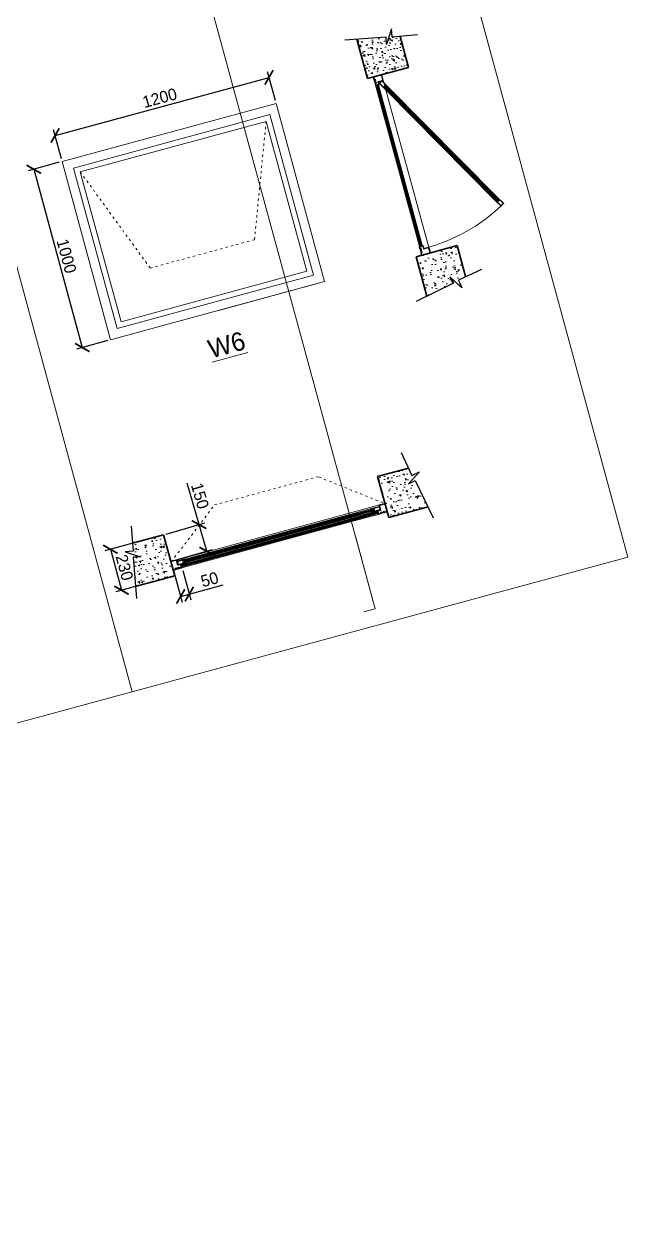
# Model space of a CAD drawing. Header units: millimetres. Extents: x -31731215 to 29997125, y -14487545 to 25622576.
# Drawn here: x 2273768 to 2277036, y -888061 to -881538 of the extents above; entities that cross this region are included whole.
import ezdxf

# ---------------------------------------------------------------- set-up
doc = ezdxf.new("R2010")
doc.units = ezdxf.units.MM
doc.header["$MEASUREMENT"] = 0
doc.linetypes.add('1', pattern=[0])
doc.linetypes.add('ACAD_ISO03W100', pattern=[30, 12, -18])
for name, color, linetype, lineweight in [('ELE', 245, 'Continuous', 13), ('ele. line', 8, 'Continuous', 5), ('glass', 160, 'Continuous', 13), ('HATCH', 8, '1', 18), ('rod', 6, 'Continuous', 35), ('SECTION', 7, 'Continuous', 35), ('THIN LINES', 54, 'Continuous', 0), ('toilet', 161, 'Continuous', 18), ('WALL', 10, '1', 20)]:
    doc.layers.add(name, color=color, linetype=linetype, lineweight=lineweight)
doc.layers.add('hard wear', color=54, linetype='Continuous')
doc.layers.add('hidden', color=7, linetype='ACAD_ISO03W100', lineweight=9, true_color=0x873171)
doc.dimstyles.new('ISO-25', dxfattribs={"dimtxt": 63.5, "dimasz": 63.5, "dimexe": 31.75, "dimexo": 15.875, "dimgap": 15.875, "dimtad": 1, "dimtxsty": 'Standard', "dimblk1": 'ARCHTICK', "dimblk2": 'ARCHTICK', "dimsah": 1, "dimcen": 63.5, "dimadec": 0, "dimazin": 0, "dimtfac": 1, "dimtmove": 0, "dimatfit": 3, "dimfxl": 25.4, "dimarcsym": 0})
pattern_1 = [(155.20869, (2275442.31, -937844.47), (-16.20633, 89.99268), [9.525, -104.775]), (100.20869, (2275442.31, -937844.47), (-87.5599, -42.06504), [7.62, -83.82029]), (205.66013, (2275440.96, -937836.97), (-103.76623, 47.92764), [8.095, -89.04512]), (151.39289, (2275417.8, -937851.14), (-15.2719, 136.30708), [14.2875, -157.1625]), (201.84425, (2275416.53, -937839.78), (-150.52, 82.0904), [12.1425, -133.5678]), (96.39284, (2275417.8, -937851.14), (-150.52, 82.0904), [11.43, -125.72987]), (126.20869, (2275420.6, -937837.215), (29.45485, 86.56608), [9.525, -104.775]), (71.20869, (2275420.6, -937837.215), (-96.97498, 5.65924), [7.62, -83.82]), (176.66013, (2275423.05, -937830), (-67.52013, 92.22531), [8.095, -89.04497]), (142.70869, (2275442.313, -937844.473), (-41.201948, -9.600679), [0, -82.804, 0, -85.09, 0, -84.1375]), (112.70869, (2275442.313, -937844.473), (-57.100546, 19.09925), [0, -48.514, 0, -80.899, 0, -32.0675]), (72.70869, (2275449.742, -937871.802), (-15.02106, 66.17231), [0, -31.75, 0, -99.06, 0, -131.445]), (62.70869, (2275453.074, -937884.06), (-31.69776, 68.13547), [0, -41.275, 0, -65.786, 0, -93.345])]

# ---------------------------------------------------------------- blocks, each defined once
blk = doc.blocks.new('R')
at = {"layer": 'hard wear', "lineweight": 25}
for p, q in [((-1.5, 0), (-1.5, 8.5)), ((0, 0), (-1.5, 0)), ((29.5, 10), (0, 10)), ((0, 0), (0, 7)), ((28, 8.5), (1.5, 8.5)), ((29.5, -18), (29.5, 7)), ((31, -16.5), (31, 8.5)), ((-1.5, -36.5), (-1.5, -28)), ((-1.5, -28), (0, -28)), ((0, -35), (0, -28)), ((0, -38), (12, -38)), ((1.5, -36.5), (10.5, -36.5)), ((12, -35), (12, -31.5)), ((12, -31.5), (20, -31.5)), ((13.5, -36.5), (13.5, -33)), ((13.5, -33), (18.5, -33)), ((18.5, -33), (18.5, -36.5)), ((20, -31.5), (20, -35)), ((20, -38), (27, -38)), ((21.5, -36.5), (25.5, -36.5)), ((27, -35), (27, -31.5)), ((27, -31.5), (35, -31.5)), ((28.5, -36.5), (28.5, -33)), ((28.5, -33), (33.5, -33)), ((45.5, -19.5), (31, -19.5)), ((47, -18), (32.5, -18)), ((33.5, -33), (33.5, -36.5)), ((35, -31.5), (35, -35)), ((35, -38), (47, -38)), ((36.5, -36.5), (45.5, -36.5)), ((44.5, -29), (44.5, -27)), ((45.5, -26), (45.5, -26)), ((45.5, -29.1), (45.5, -27.6)), ((45.5, -30), (46.8, -30)), ((46.3, -29.1), (46.3, -27.6)), ((47, -24.5), (47, -21)), ((47, -27.6), (47, -35)), ((48.5, -19.5), (48.5, -24.5)), ((48.5, -36.5), (48.5, -27.6))]:
    blk.add_line(p, q, dxfattribs=at)
for centre, radius, start, end in [((0, 8.5), 1.5, 90, 180), ((1.5, 7), 1.5, 90, 180), ((28, 7), 1.5, 0, 90), ((29.5, 8.5), 1.5, 0, 90), ((0, -36.5), 1.5, 180, 270), ((1.5, -35), 1.5, 180, 270), ((10.5, -35), 1.5, 270, 0), ((12, -36.5), 1.5, 270, 0), ((20, -36.5), 1.5, 180, 270), ((21.5, -35), 1.5, 180, 270), ((25.5, -35), 1.5, 270, 0), ((27, -36.5), 1.5, 270, 0), ((31, -18), 1.5, 180, 270), ((32.5, -16.5), 1.5, 180, 270), ((35, -36.5), 1.5, 180, 270), ((36.5, -35), 1.5, 180, 270), ((45.5, -27), 1, 90, 180), ((45.5, -29), 1, 180, 270), ((45.5, -21), 1.5, 0, 90), ((45.5, -24.5), 1.5, 270, 0), ((47, -27.6), 1.48, 0, 180), ((45.9, -29.1), 0.379, 180, 0), ((45.5, -35), 1.5, 270, 0), ((46.6, -27.8), 0.383, 23.55173, 156.44827), ((46.7, -29.7), 0.266, 264.49755, 345.53682), ((47, -19.5), 1.5, 0, 90), ((47, -36.5), 1.5, 270, 0), ((45.5, -24.5), 3, 320.82973, 0)]:
    blk.add_arc(centre, radius, start, end, dxfattribs=at)
blk = doc.blocks.new('D')
at = {"layer": 'hard wear'}
for p, q in [((-1.5, 9), (-1.5, -9)), ((44.5, 10), (-0.5, 10)), ((0, 7.5), (0, -7.5)), ((43, 8.5), (1, 8.5)), ((29, -5.5), (29, 5.5)), ((30, 6.5), (43, 6.5)), ((30.5, -4), (30.5, 4)), ((31.5, 5), (44.5, 5)), ((44, 7.5), (44, 7.5)), ((45.5, 6), (45.5, 9)), ((-0.5, -10), (44.5, -10)), ((1, -8.5), (43, -8.5)), ((43, -6.5), (30, -6.5)), ((44.5, -5), (31.5, -5)), ((44, -7.5), (44, -7.5)), ((45.5, -9), (45.5, -6))]:
    blk.add_line(p, q, dxfattribs=at)
for centre, start, end in [((-0.5, 9), 90, 180), ((1, 7.5), 90, 180), ((30, 5.5), 90, 180), ((31.5, 4), 90, 180), ((43, 7.5), 0, 90), ((43, 7.5), 270, 0), ((44.5, 9), 0, 90), ((44.5, 6), 270, 0), ((-0.5, -9), 180, 270), ((1, -7.5), 180, 270), ((30, -5.5), 180, 270), ((31.5, -4), 180, 270), ((43, -7.5), 0, 90), ((43, -7.5), 270, 0), ((44.5, -6), 0, 90), ((44.5, -9), 270, 0)]:
    blk.add_arc(centre, 1, start, end, dxfattribs=at)
blk = doc.blocks.new('_ArchTick')
at = {"color": 0, "linetype": 'ByBlock', "const_width": 0.15}
blk.add_lwpolyline([(-0.5, -0.5), (0.5, 0.5)], dxfattribs=at)
blk = doc.blocks.new('*D613')
at = {"layer": 'Defpoints', "color": 0, "transparency": 16777216}
for p in [(2275093.4, -881826.4), (2275131.7, -881967.5), (2273973.7, -882282.3)]:
    blk.add_point(p, dxfattribs=at)
at = {"layer": 'THIN LINES', "color": 0, "lineweight": -2, "transparency": 16777216}
for p, q in [((2275127.6, -881952.2), (2275085, -881795.8)), ((2273935.4, -882141.2), (2275093.4, -881826.4)), ((2273969.6, -882267), (2273927.1, -882110.6))]:
    blk.add_line(p, q, dxfattribs=at)
at = {"layer": 'THIN LINES', "color": 0, "lineweight": -2, "transparency": 16777216, "xscale": 63.50000000000001, "yscale": 63.50000000000001, "zscale": 63.50000000000001}
for p, rotation in [((2275093.4, -881826.4), 15.20868761616842), ((2273935.4, -882141.2), 195.2086876161684)]:
    blk.add_blockref('_ArchTick', p, dxfattribs=dict(at, rotation=rotation))
at = {"layer": 'THIN LINES', "color": 0, "transparency": 16777216, "insert": (2274501.9, -881937.9), "char_height": 63.5, "attachment_point": 5, "rotation": 15.20869}
blk.add_mtext('1200', dxfattribs=at)
blk = doc.blocks.new('*D614')
at = {"layer": 'Defpoints', "color": 0, "transparency": 16777216}
for p in [(2273973.7, -882282.3), (2274236.1, -883247.3), (2274082.6, -883289)]:
    blk.add_point(p, dxfattribs=at)
at = {"layer": 'THIN LINES', "color": 0, "lineweight": -2, "transparency": 16777216}
for p, q in [((2273958.4, -882286.4), (2273789.6, -882332.3)), ((2273820.3, -882324), (2274082.6, -883289)), ((2274220.8, -883251.4), (2274052, -883297.3))]:
    blk.add_line(p, q, dxfattribs=at)
at = {"layer": 'THIN LINES', "color": 0, "lineweight": -2, "transparency": 16777216, "xscale": 63.50000000000001, "yscale": 63.50000000000001, "zscale": 63.50000000000001}
for p, rotation in [((2273820.3, -882324), 105.2086876161774), ((2274082.6, -883289), 285.2086876161774)]:
    blk.add_blockref('_ArchTick', p, dxfattribs=dict(at, rotation=rotation))
at = {"layer": 'THIN LINES', "color": 0, "transparency": 16777216, "insert": (2273997.4, -882794), "char_height": 63.5, "attachment_point": 5, "rotation": 285.20869}
blk.add_mtext('1000', dxfattribs=at)
blk = doc.blocks.new('*D618')
at = {"layer": 'Defpoints', "color": 0, "transparency": 16777216}
for p in [(2274522.6, -884302.9, 0), (2274583, -884524.9, 0), (2274295, -884603.2)]:
    blk.add_point(p, dxfattribs=at)
at = {"layer": 'THIN LINES', "color": 0, "lineweight": -2, "transparency": 16777216}
for p, q in [((2274507.3, -884307.1), (2274204, -884389.6)), ((2274234.6, -884381.2), (2274295, -884603.2)), ((2274567.6, -884529.1), (2274264.3, -884611.5))]:
    blk.add_line(p, q, dxfattribs=at)
at = {"layer": 'THIN LINES', "color": 0, "lineweight": -2, "transparency": 16777216, "xscale": 63.50000000000001, "yscale": 63.50000000000001, "zscale": 63.50000000000001}
for p, rotation in [((2274234.6, -884381.2), 105.2086876161991), ((2274295, -884603.2), 285.2086876161991)]:
    blk.add_blockref('_ArchTick', p, dxfattribs=dict(at, rotation=rotation))
at = {"layer": 'THIN LINES', "color": 0, "transparency": 16777216, "insert": (2274310.8, -884479.7), "char_height": 63.5, "attachment_point": 5, "rotation": 285.20869}
blk.add_mtext('230', dxfattribs=at)
blk = doc.blocks.new('*D619')
at = {"layer": 'Defpoints', "color": 0, "transparency": 16777216}
for p in [(2274622.8, -884480.9, 0), (2274576, -884493.6, 0), (2274661.8, -884624.1)]:
    blk.add_point(p, dxfattribs=at)
at = {"layer": 'THIN LINES', "color": 0, "lineweight": -2, "transparency": 16777216}
for p, q in [((2274580.2, -884508.9), (2274623.3, -884667.5)), ((2274627, -884496.2), (2274670.1, -884654.8)), ((2274661.8, -884624.1), (2274845.6, -884574.2)), ((2274615, -884636.9), (2274661.8, -884624.1))]:
    blk.add_line(p, q, dxfattribs=at)
at = {"layer": 'THIN LINES', "color": 0, "lineweight": -2, "transparency": 16777216, "xscale": 63.50000000000001, "yscale": 63.50000000000001, "zscale": 63.50000000000001}
for p, rotation in [((2274615, -884636.9), 195.2086876161485), ((2274661.8, -884624.1), 15.20868761614851)]:
    blk.add_blockref('_ArchTick', p, dxfattribs=dict(at, rotation=rotation))
at = {"layer": 'THIN LINES', "color": 0, "transparency": 16777216, "insert": (2274771.8, -884544.9), "char_height": 63.5, "attachment_point": 5, "rotation": 15.20869}
blk.add_mtext('50', dxfattribs=at)
blk = doc.blocks.new('*D627')
at = {"layer": 'Defpoints', "color": 0, "transparency": 16777216}
for p in [(2274714.8, -884247.7), (2274522, -884303.1), (2274563.4, -884447.3, 0)]:
    blk.add_point(p, dxfattribs=at)
at = {"layer": 'THIN LINES', "color": 0, "lineweight": -2, "transparency": 16777216}
for p, q in [((2274714.8, -884247.7), (2274650.6, -884024)), ((2274537.3, -884298.7), (2274745.4, -884239)), ((2274756.2, -884391.9), (2274714.8, -884247.7)), ((2274578.7, -884442.9), (2274786.8, -884383.2))]:
    blk.add_line(p, q, dxfattribs=at)
at = {"layer": 'THIN LINES', "color": 0, "lineweight": -2, "transparency": 16777216, "xscale": 63.50000000000001, "yscale": 63.50000000000001, "zscale": 63.50000000000001}
for p, rotation in [((2274714.8, -884247.7), 106.0203235318556), ((2274756.2, -884391.9), 286.0203235318556)]:
    blk.add_blockref('_ArchTick', p, dxfattribs=dict(at, rotation=rotation))
at = {"layer": 'THIN LINES', "color": 0, "transparency": 16777216, "insert": (2274719.7, -884092.2), "char_height": 63.5, "attachment_point": 5, "rotation": 286.02032}
blk.add_mtext('150', dxfattribs=at)

msp = doc.modelspace()

# ---------------------------------------------------------------- hatches: boundary and pattern name
at = {"layer": 'HATCH'}
h = msp.add_hatch(dxfattribs=at)
h.set_pattern_fill('AR-CONC,_I', color=256, scale=10, angle=105.2086876, style=2)
h.set_pattern_definition([(155.208688, (2095124.087, -599093.8), (-12.760846, 70.86015), [7.5, -82.5]), (100.208688, (2095124.09, -599093.8), (-68.94485, -33.12185), [6, -66]), (205.660088, (2095123.02, -599087.894), (-81.705666, 37.738362), [6.374019, -70.114211]), (151.392888, (2095104.79, -599099.05), (-12.025322, 107.32843), [11.25, -123.75]), (201.844288, (2095103.79, -599090.1), (-118.519628, 64.638206), [9.56103, -105.1713]), (96.392888, (2095104.79, -599099.05), (-118.51968, 64.638114), [9, -99]), (126.208688, (2095106.99, -599088.084), (23.192795, 68.162264), [7.5, -82.5]), (71.208688, (2095106.99, -599088.084), (-76.358317, 4.456103), [6, -66]), (176.660088, (2095108.92, -599082.404), (-53.165465, 72.618408), [6.374019, -70.114211]), (142.708688, (2095124.087, -599093.8), (-32.4424784, -7.5595898), [0, -65.2, 0, -67, 0, -66.25]), (112.708688, (2095124.087, -599093.8), (-44.96106, 15.038779), [0, -38.2, 0, -63.7, 0, -25.25]), (72.708688, (2095129.937, -599115.318), (-11.8275649, 52.1043171), [0, -25, 0, -78, 0, -103.5]), (62.708688, (2095132.56, -599124.97), (-24.958941, 53.649999), [0, -32.5, 0, -51.8, 0, -73.5])])
h.paths.add_polyline_path([(2275729.491, -881647.909), (2275727.656, -881608.474), (2275569.026, -881620.808), (2275617.639, -881799.625, -0.52039313), (2275767.595, -881794.609), (2275848.633, -881772.579), (2275803.014, -881604.77), (2275760.242, -881608.49), (2275755.531, -881563.92)])
h = msp.add_hatch(dxfattribs=at)
h.set_pattern_fill('AR-CONC,_I', color=256, scale=10, angle=105.2086876, style=2)
h.set_pattern_definition([(155.208688, (2095124.087, -599093.8), (-12.760846, 70.86015), [7.5, -82.5]), (100.208688, (2095124.09, -599093.8), (-68.94485, -33.12185), [6, -66]), (205.660088, (2095123.02, -599087.894), (-81.705666, 37.738362), [6.374019, -70.114211]), (151.392888, (2095104.79, -599099.05), (-12.025322, 107.32843), [11.25, -123.75]), (201.844288, (2095103.79, -599090.1), (-118.519628, 64.638206), [9.56103, -105.1713]), (96.392888, (2095104.79, -599099.05), (-118.51968, 64.638114), [9, -99]), (126.208688, (2095106.99, -599088.084), (23.192795, 68.162264), [7.5, -82.5]), (71.208688, (2095106.99, -599088.084), (-76.358317, 4.456103), [6, -66]), (176.660088, (2095108.92, -599082.404), (-53.165465, 72.618408), [6.374019, -70.114211]), (142.708688, (2095124.087, -599093.8), (-32.4424784, -7.5595898), [0, -65.2, 0, -67, 0, -66.25]), (112.708688, (2095124.087, -599093.8), (-44.96106, 15.038779), [0, -38.2, 0, -63.7, 0, -25.25]), (72.708688, (2095129.937, -599115.318), (-11.8275649, 52.1043171), [0, -25, 0, -78, 0, -103.5]), (62.708688, (2095132.56, -599124.97), (-24.958941, 53.649999), [0, -32.5, 0, -51.8, 0, -73.5])])
h.paths.add_polyline_path([(2275767.595, -881794.609, 0.52039313), (2275617.639, -881799.625), (2275626.689, -881832.916)])
h = msp.add_hatch(dxfattribs=at)
h.set_pattern_fill('AR-CONC', color=256, scale=0.5, angle=105.2086876, style=2)
h.set_pattern_definition(pattern_1)
h.paths.add_polyline_path([(2275946.687, -883010), (2276089.729, -882940.323), (2276071.345, -882905.386), (2276136.324, -882964.631), (2276117.821, -882923.811), (2276156.589, -882905.364), (2276110.969, -882737.555), (2275889.024, -882797.892)])
h = msp.add_hatch(dxfattribs=at)
h.set_pattern_fill('AR-CONC', color=256, scale=0.5, angle=105.2086876, style=2)
h.set_pattern_definition(pattern_1)
h.paths.add_polyline_path([(2275953.466, -884152.309), (2275883.789, -884009.268), (2275848.853, -884027.651), (2275908.097, -883962.673), (2275867.277, -883981.175), (2275848.83, -883942.407), (2275681.021, -883988.027), (2275741.359, -884209.972)])
h = msp.add_hatch(dxfattribs=at)
h.set_pattern_fill('AR-CONC', color=256, scale=0.5, angle=105.2086876, style=2)
h.set_pattern_definition(pattern_1)
h.paths.add_polyline_path([(2274522.625, -884302.945), (2274354.817, -884348.565), (2274360.193, -884410.379), (2274397.956, -884422.088), (2274358.521, -884423.922), (2274370.855, -884582.553), (2274582.963, -884524.89)])

# ---------------------------------------------------------------- linework, layer by layer
at = {"layer": 'ELE'}
for p, q in [((2273973.749, -882282.279), (2275131.721, -881967.476)), ((2275131.721, -881967.476), (2274552.735, -882124.877)), ((2275131.721, -881967.476), (2275394.056, -882932.453)), ((2274035.114, -882317.411), (2275098.701, -882028.268)), ((2274071.934, -882338.49), (2275077.622, -882065.087)), ((2275077.622, -882065.087), (2275297.984, -882875.667)), ((2275098.701, -882028.268), (2275334.803, -882896.747)), ((2274236.084, -883247.255), (2273973.749, -882282.279)), ((2274271.216, -883185.89), (2274035.114, -882317.411)), ((2274292.296, -883149.07), (2274071.934, -882338.49)), ((2275334.803, -882896.747), (2274271.216, -883185.89)), ((2275297.984, -882875.667), (2274292.296, -883149.07)), ((2275394.056, -882932.453), (2274236.084, -883247.255)), ((2275394.056, -882932.453), (2274815.07, -883089.854))]:
    msp.add_line(p, q, dxfattribs=at)
at = {"layer": 'ele. line'}
for p, q in [((2275907.18, -882742.696), (2275669.636, -881868.91)), ((2275712.019, -881841.843), (2275958.09, -882746.991)), ((2276327.023, -882479.952), (2275733.713, -881880.883)), ((2276330.545, -882476.404), (2275737.236, -881877.335)), ((2276316.455, -882490.597), (2275723.145, -881891.528)), ((2276319.977, -882487.049), (2275726.668, -881887.98)), ((2275534.464, -884183.314, 0), (2275704.632, -884137.053, 0)), ((2275659.901, -884157.238, 0), (2275536.495, -884190.787, 0)), ((2275647.921, -884165.676, 0), (2275537.807, -884195.612, 0)), ((2274591.89, -884439.559, 0), (2275534.464, -884183.314, 0)), ((2275547.056, -884229.633, 0), (2274621.369, -884481.287, 0)), ((2275536.495, -884190.787, 0), (2274639.978, -884434.511, 0)), ((2275537.807, -884195.612, 0), (2274641.29, -884439.336, 0)), ((2275540.43, -884205.261, 0), (2274643.913, -884448.986, 0)), ((2275541.742, -884210.086, 0), (2274645.225, -884453.81, 0)), ((2275650.545, -884175.326, 0), (2275540.43, -884205.261, 0)), ((2275665.148, -884176.537, 0), (2275541.742, -884210.086, 0)), ((2275697.742, -884188.668, 0), (2275547.056, -884229.633, 0))]:
    msp.add_line(p, q, dxfattribs=at)
at = {"layer": 'glass'}
for p, q in [((2275724.942, -881879.926), (2275725.647, -881879.216)), ((2275724.948, -881881.34), (2276327.158, -882489.245)), ((2275727.061, -881879.211), (2276329.271, -882487.116)), ((2276328.572, -882489.24), (2276329.277, -882488.531)), ((2274636.516, -884444.261, 0), (2275538.725, -884198.989, 0)), ((2274637.303, -884447.156, 0), (2275539.512, -884201.884, 0)), ((2275538.725, -884198.989, 0), (2275654.532, -884167.506, 0)), ((2275539.512, -884201.884, 0), (2275655.319, -884170.401, 0)), ((2275656.021, -884169.174, 0), (2275655.759, -884168.209, 0)), ((2274636.076, -884446.453, 0), (2274635.814, -884445.488, 0))]:
    msp.add_line(p, q, dxfattribs=at)
for centre, start, end in [((2275725.652, -881880.63), 135.2086876, 225.2086876), ((2275726.357, -881879.921), 45.2086876, 135.2086876), ((2276327.862, -882488.536), 225.2086876, 315.2086876), ((2276328.567, -882487.826), 315.2086876, 45.2086876), ((2275654.794, -884168.471, 0), 15.2086876, 105.2086876), ((2275655.056, -884169.436, 0), 285.2086876, 15.2086876), ((2274636.779, -884445.226, 0), 105.2086876, 195.2086876), ((2274637.041, -884446.191, 0), 195.2086876, 285.2086876)]:
    msp.add_arc(centre, 1, start, end, dxfattribs=at)
at = {"layer": 'hard wear', "lineweight": 25}
for p, q in [((2275694.237, -881814.552), (2275702.44, -881812.322)), ((2275694.631, -881816), (2275694.237, -881814.552)), ((2275694.631, -881816), (2275701.386, -881814.163)), ((2275710.178, -881840.789), (2275703.227, -881815.217)), ((2275712.019, -881841.843), (2275704.28, -881813.376)), ((2275657.962, -881825.968), (2275661.11, -881837.548)), ((2275659.016, -881824.127), (2275667.218, -881821.898)), ((2275659.803, -881827.022), (2275662.164, -881835.707)), ((2275660.857, -881825.181), (2275667.611, -881823.345)), ((2275662.951, -881838.602), (2275666.328, -881837.684)), ((2275663.208, -881845.268), (2275665.045, -881852.023)), ((2275664.005, -881836.761), (2275667.382, -881835.843)), ((2275667.64, -881842.509), (2275664.262, -881843.427)), ((2275665.049, -881846.322), (2275666.099, -881850.182)), ((2275669.481, -881843.563), (2275666.103, -881844.481)), ((2275666.328, -881837.684), (2275667.64, -881842.509)), ((2275666.886, -881853.077), (2275670.263, -881852.159)), ((2275667.143, -881859.743), (2275670.291, -881871.322)), ((2275667.218, -881821.898), (2275667.611, -881823.345)), ((2275667.382, -881835.843), (2275669.481, -881843.563)), ((2275667.94, -881851.236), (2275671.317, -881850.318)), ((2275671.575, -881856.983), (2275668.197, -881857.902)), ((2275668.984, -881860.797), (2275671.345, -881869.481)), ((2275673.416, -881858.037), (2275670.038, -881858.956)), ((2275670.263, -881852.159), (2275671.575, -881856.983)), ((2275671.317, -881850.318), (2275673.416, -881858.037)), ((2275672.132, -881872.376), (2275680.686, -881870.051)), ((2275680.292, -881868.604), (2275673.186, -881870.535)), ((2275677.618, -881867.776), (2275677.95, -881869)), ((2275678.32, -881866.549), (2275680.25, -881866.024)), ((2275678.489, -881867.58), (2275679.909, -881867.194)), ((2275678.688, -881868.311), (2275680.108, -881867.925)), ((2275681.478, -881866.727), (2275681.478, -881866.727)), ((2275683.319, -881867.781), (2275686.696, -881866.863)), ((2275688.537, -881867.917), (2275683.712, -881869.228)), ((2275687.75, -881865.022), (2275683.946, -881851.03)), ((2275685, -881849.189), (2275709.124, -881842.63)), ((2275689.591, -881866.076), (2275685.787, -881852.083)), ((2275686.841, -881850.243), (2275710.965, -881843.684)), ((2275910.328, -882754.276), (2275907.18, -882742.696)), ((2275908.234, -882740.855), (2275916.787, -882738.53)), ((2275911.382, -882752.435), (2275909.021, -882743.75)), ((2275917.181, -882739.978), (2275910.075, -882741.909)), ((2275915.547, -882754.412), (2275912.169, -882755.33)), ((2275914.263, -882768.751), (2275912.427, -882761.996)), ((2275916.601, -882752.571), (2275913.223, -882753.489)), ((2275913.481, -882760.155), (2275916.858, -882759.237)), ((2275915.317, -882766.91), (2275914.268, -882763.05)), ((2275915.294, -882742.045), (2275914.961, -882740.821)), ((2275915.322, -882761.209), (2275918.699, -882760.291)), ((2275916.858, -882759.237), (2275915.547, -882754.412)), ((2275915.946, -882741.042), (2275917.365, -882740.656)), ((2275919.482, -882768.886), (2275916.104, -882769.805)), ((2275916.145, -882741.773), (2275917.564, -882741.387)), ((2275919.51, -882788.05), (2275916.362, -882776.471)), ((2275916.521, -882742.748), (2275918.451, -882742.223)), ((2275918.699, -882760.291), (2275916.601, -882752.571)), ((2275920.536, -882767.046), (2275917.158, -882767.964)), ((2275917.416, -882774.63), (2275920.793, -882773.711)), ((2275920.564, -882786.209), (2275918.203, -882777.524)), ((2275919.154, -882740.996), (2275919.154, -882740.996)), ((2275919.257, -882775.684), (2275922.634, -882774.765)), ((2275920.793, -882773.711), (2275919.482, -882768.886)), ((2275924.639, -882736.396), (2275919.814, -882737.707)), ((2275920.208, -882739.155), (2275923.585, -882738.237)), ((2275922.634, -882774.765), (2275920.536, -882767.046)), ((2275921.351, -882789.104), (2275929.553, -882786.874)), ((2275922.405, -882787.263), (2275929.16, -882785.427)), ((2275925.426, -882739.291), (2275929.23, -882753.283)), ((2275926.48, -882737.45), (2275930.284, -882751.442)), ((2275929.553, -882786.874), (2275929.16, -882785.427)), ((2275931.071, -882754.337), (2275955.195, -882747.778)), ((2275932.125, -882752.496), (2275956.249, -882745.937)), ((2275956.179, -882778.081), (2275962.934, -882776.245)), ((2275956.179, -882778.081), (2275956.573, -882779.529)), ((2275956.573, -882779.529), (2275964.775, -882777.299)), ((2275957.036, -882748.832), (2275963.988, -882774.404)), ((2275958.09, -882746.991), (2275965.829, -882775.458)), ((2275695.962, -884166.872, 0), (2275689.404, -884142.747, 0)), ((2275690.458, -884140.906, 0), (2275718.924, -884133.167, 0)), ((2275697.803, -884167.926, 0), (2275691.245, -884143.801, 0)), ((2275692.298, -884141.96, 0), (2275717.87, -884135.008, 0)), ((2275721.548, -884142.817, 0), (2275719.711, -884136.062, 0)), ((2275722.995, -884142.424, 0), (2275720.765, -884134.221, 0)), ((2275721.548, -884142.817, 0), (2275722.995, -884142.424, 0)), ((2275679.862, -884174.357, 0), (2275681.174, -884179.182, 0)), ((2275680.916, -884172.517, 0), (2275694.908, -884168.713, 0)), ((2275682.621, -884178.789, 0), (2275681.703, -884175.411, 0)), ((2275684.322, -884190.762, 0), (2275681.996, -884182.209, 0)), ((2275682.757, -884173.57, 0), (2275696.749, -884169.767, 0)), ((2275683.444, -884181.815, 0), (2275685.376, -884188.921, 0)), ((2275684.508, -884183.05, 0), (2275684.122, -884181.631, 0)), ((2275685.511, -884183.703, 0), (2275684.287, -884184.035, 0)), ((2275684.462, -884179.843, 0), (2275684.462, -884179.843, 0)), ((2275685.239, -884182.852, 0), (2275684.853, -884181.432, 0)), ((2275686.214, -884182.475, 0), (2275685.689, -884180.545, 0)), ((2275697.742, -884188.668, 0), (2275686.163, -884191.816, 0)), ((2275695.901, -884187.614, 0), (2275687.216, -884189.975, 0)), ((2275703.757, -884180.297, 0), (2275696.037, -884182.396, 0)), ((2275696.037, -884182.396, 0), (2275696.955, -884185.773, 0)), ((2275702.703, -884182.138, 0), (2275697.878, -884183.45, 0)), ((2275697.878, -884183.45, 0), (2275698.796, -884186.827, 0)), ((2275703.621, -884185.515, 0), (2275702.703, -884182.138, 0)), ((2275704.675, -884183.674, 0), (2275703.757, -884180.297, 0)), ((2275712.217, -884184.733, 0), (2275705.462, -884186.569, 0)), ((2275710.376, -884183.679, 0), (2275706.516, -884184.728, 0)), ((2275718.232, -884176.362, 0), (2275710.512, -884178.461, 0)), ((2275710.512, -884178.461, 0), (2275711.43, -884181.838, 0)), ((2275717.178, -884178.203, 0), (2275712.353, -884179.515, 0)), ((2275712.353, -884179.515, 0), (2275713.271, -884182.892, 0)), ((2275718.096, -884181.58, 0), (2275717.178, -884178.203, 0)), ((2275719.15, -884179.739, 0), (2275718.232, -884176.362, 0)), ((2275731.516, -884179.486, 0), (2275719.937, -884182.634, 0)), ((2275729.675, -884178.432, 0), (2275720.991, -884180.793, 0)), ((2275730.341, -884169.443, 0), (2275728.893, -884169.837, 0)), ((2275730.729, -884176.591, 0), (2275728.893, -884169.837, 0)), ((2275732.57, -884177.645, 0), (2275730.341, -884169.443, 0))]:
    msp.add_line(p, q, dxfattribs=at)
at = {"layer": 'hard wear'}
for p, q in [((2275733.713, -881880.883), (2275731.247, -881883.367)), ((2275726.668, -881887.98), (2275729.134, -881885.496)), ((2276320.506, -882487.574), (2276322.972, -882485.09)), ((2276327.551, -882480.477), (2276325.085, -882482.961)), ((2275647.921, -884165.676, 0), (2275648.84, -884169.054, 0)), ((2275650.545, -884175.326, 0), (2275649.627, -884171.948, 0)), ((2274641.29, -884439.336, 0), (2274642.208, -884442.713, 0)), ((2274643.913, -884448.986, 0), (2274642.995, -884445.608, 0))]:
    msp.add_line(p, q, dxfattribs=at)
at = {"layer": 'hard wear', "lineweight": 25}
for centre, radius, start, end in [((2275701.779, -881815.611), 1.5, 15.2086876, 105.2086876), ((2275702.833, -881813.77), 1.5, 15.2086876, 105.2086876), ((2275659.409, -881825.575), 1.5, 105.2086876, 195.2086876), ((2275661.25, -881826.629), 1.5, 105.2086876, 195.2086876), ((2275662.557, -881837.155), 1.5, 195.2086876, 285.2086876), ((2275663.611, -881835.314), 1.5, 195.2086876, 285.2086876), ((2275664.656, -881844.874), 1.5, 105.2086876, 195.2086876), ((2275666.497, -881845.928), 1.5, 105.2086876, 195.2086876), ((2275666.492, -881851.629), 1.5, 195.2086876, 285.2086876), ((2275667.546, -881849.788), 1.5, 195.2086876, 285.2086876), ((2275668.591, -881859.349), 1.5, 105.2086876, 195.2086876), ((2275670.432, -881860.403), 1.5, 105.2086876, 195.2086876), ((2275671.739, -881870.929), 1.5, 195.2086876, 285.2086876), ((2275672.793, -881869.088), 1.5, 195.2086876, 285.2086876), ((2275678.583, -881867.514), 1, 105.2086876, 195.2086876), ((2275678.199, -881868.906), 0.266, 189.7062327, 270.7455027), ((2275678.589, -881867.946), 0.379, 105.2086876, 285.2086876), ((2275680.297, -881868.623), 1.48, 285.2086876, 105.2086876), ((2275680.052, -881868.305), 0.383, 308.7604201, 81.6569551), ((2275680.513, -881866.989), 1, 15.2086876, 105.2086876), ((2275682.925, -881866.333), 1.5, 195.2086876, 285.2086876), ((2275682.925, -881866.333), 3, 246.0384164, 285.2086876), ((2275685.394, -881850.636), 1.5, 105.2086876, 195.2086876), ((2275687.235, -881851.69), 1.5, 105.2086876, 195.2086876), ((2275686.302, -881865.415), 1.5, 285.2086876, 15.2086876), ((2275688.143, -881866.469), 1.5, 285.2086876, 15.2086876), ((2275708.731, -881841.183), 1.5, 285.2086876, 15.2086876), ((2275710.572, -881842.237), 1.5, 285.2086876, 15.2086876), ((2275908.628, -882742.303), 1.5, 105.2086876, 195.2086876), ((2275910.469, -882743.357), 1.5, 105.2086876, 195.2086876), ((2275911.776, -882753.883), 1.5, 195.2086876, 285.2086876), ((2275912.83, -882752.042), 1.5, 195.2086876, 285.2086876), ((2275913.875, -882761.602), 1.5, 105.2086876, 195.2086876), ((2275915.715, -882762.656), 1.5, 105.2086876, 195.2086876), ((2275915.711, -882768.357), 1.5, 195.2086876, 285.2086876), ((2275915.223, -882740.777), 0.266, 119.6718725, 200.7111425), ((2275916.259, -882741.783), 1, 195.2086876, 285.2086876), ((2275916.765, -882766.516), 1.5, 195.2086876, 285.2086876), ((2275916.045, -882741.407), 0.379, 105.2086876, 285.2086876), ((2275917.81, -882776.077), 1.5, 105.2086876, 195.2086876), ((2275917.176, -882739.958), 1.48, 285.2086876, 105.2086876), ((2275917.125, -882740.357), 0.383, 308.7604201, 81.6569551), ((2275919.651, -882777.131), 1.5, 105.2086876, 195.2086876), ((2275920.601, -882740.602), 3, 105.2086876, 144.3789588), ((2275918.189, -882741.258), 1, 285.2086876, 15.2086876), ((2275920.601, -882740.602), 1.5, 105.2086876, 195.2086876), ((2275920.958, -882787.657), 1.5, 195.2086876, 285.2086876), ((2275922.012, -882785.816), 1.5, 195.2086876, 285.2086876), ((2275923.978, -882739.684), 1.5, 15.2086876, 105.2086876), ((2275925.032, -882737.843), 1.5, 15.2086876, 105.2086876), ((2275930.677, -882752.889), 1.5, 195.2086876, 285.2086876), ((2275931.731, -882751.048), 1.5, 195.2086876, 285.2086876), ((2275955.589, -882749.226), 1.5, 15.2086876, 105.2086876), ((2275956.643, -882747.385), 1.5, 15.2086876, 105.2086876), ((2275962.541, -882774.798), 1.5, 285.2086876, 15.2086876), ((2275964.382, -882775.852), 1.5, 285.2086876, 15.2086876), ((2275690.851, -884142.354, 0), 1.5, 105.2086876, 195.2086876), ((2275692.692, -884143.408, 0), 1.5, 105.2086876, 195.2086876), ((2275718.264, -884136.456, 0), 1.5, 15.2086876, 105.2086876), ((2275719.318, -884134.615, 0), 1.5, 15.2086876, 105.2086876), ((2275681.309, -884173.964, 0), 1.5, 105.2086876, 195.2086876), ((2275684.068, -884178.395, 0), 3, 195.2086876, 234.3789588), ((2275683.15, -884175.018, 0), 1.5, 105.2086876, 195.2086876), ((2275683.425, -884181.821, 0), 1.48, 15.2086876, 195.2086876), ((2275684.068, -884178.395, 0), 1.5, 195.2086876, 285.2086876), ((2275683.823, -884181.871, 0), 0.383, 38.7604201, 171.6569551), ((2275684.243, -884183.774, 0), 0.266, 209.6718725, 290.7111425), ((2275685.769, -884190.369, 0), 1.5, 195.2086876, 285.2086876), ((2275684.724, -884180.808, 0), 1, 15.2086876, 105.2086876), ((2275684.873, -884182.951, 0), 0.379, 195.2086876, 15.2086876), ((2275686.823, -884188.528, 0), 1.5, 195.2086876, 285.2086876), ((2275685.249, -884182.738, 0), 1, 285.2086876, 15.2086876), ((2275694.514, -884167.265, 0), 1.5, 285.2086876, 15.2086876), ((2275695.508, -884186.167, 0), 1.5, 285.2086876, 15.2086876), ((2275696.355, -884168.319, 0), 1.5, 285.2086876, 15.2086876), ((2275697.349, -884187.221, 0), 1.5, 285.2086876, 15.2086876), ((2275705.069, -884185.122, 0), 1.5, 195.2086876, 285.2086876), ((2275706.123, -884183.281, 0), 1.5, 195.2086876, 285.2086876), ((2275709.982, -884182.232, 0), 1.5, 285.2086876, 15.2086876), ((2275711.823, -884183.286, 0), 1.5, 285.2086876, 15.2086876), ((2275719.543, -884181.187, 0), 1.5, 195.2086876, 285.2086876), ((2275720.597, -884179.346, 0), 1.5, 195.2086876, 285.2086876), ((2275729.282, -884176.985, 0), 1.5, 285.2086876, 15.2086876), ((2275731.123, -884178.039, 0), 1.5, 285.2086876, 15.2086876)]:
    msp.add_arc(centre, radius, start, end, dxfattribs=at)
at = {"layer": 'HATCH', "lineweight": 25}
for points in [[(2275896.239, -881596.661), (2275760.242, -881608.49), (2275755.531, -881563.92), (2275729.491, -881647.909), (2275727.656, -881608.474), (2275503.749, -881625.884)], [(2276242.609, -882865.974), (2276119.342, -882924.628), (2276137.844, -882965.449), (2276072.865, -882906.204), (2276091.249, -882941.14), (2275889.345, -883039.489)]]:
    msp.add_lwpolyline(points, dxfattribs=at)
at = {"layer": 'HATCH', "lineweight": 25, "elevation": 0}
for points in [[(2275808.623, -883857.908), (2275867.277, -883981.175), (2275908.097, -883962.673), (2275848.853, -884027.651), (2275883.789, -884009.268), (2275982.138, -884211.171)], [(2274346.708, -884255.339), (2274358.537, -884391.336), (2274313.967, -884396.048), (2274397.956, -884422.088), (2274358.521, -884423.922), (2274375.931, -884647.83)]]:
    msp.add_lwpolyline(points, dxfattribs=at)
at = {"layer": 'hidden'}
for p, q in [((2275077.622, -882065.087), (2275014.76, -882705.359)), ((2274071.934, -882338.49), (2274450.311, -882858.809)), ((2275014.76, -882705.359), (2274732.535, -882782.084)), ((2274450.311, -882858.809), (2274732.535, -882782.084)), ((2274798.918, -884141.128, 0), (2275363.367, -883987.679, 0)), ((2275364.216, -883990.802, 0), (2275718.924, -884133.167, 0)), ((2274564.356, -884449.054, 0), (2274798.918, -884141.128, 0))]:
    msp.add_line(p, q, dxfattribs=at)
at = {"layer": 'rod'}
for p, q in [((2275912.577, -882739.675), (2275676.475, -881871.196)), ((2275920.296, -882737.576), (2275684.195, -881869.097)), ((2274619.144, -884467.384, 0), (2275543.383, -884216.124, 0)), ((2274621.243, -884475.104, 0), (2275545.482, -884223.843, 0)), ((2275543.383, -884216.124, 0), (2275681.042, -884178.7, 0)), ((2275545.482, -884223.843, 0), (2275683.141, -884186.42, 0))]:
    msp.add_line(p, q, dxfattribs=at)
at = {"layer": 'SECTION'}
for p, q in [((2275626.689, -881832.916), (2275568.652, -881619.433)), ((2275848.633, -881772.579), (2275803.014, -881604.77)), ((2275848.633, -881772.579), (2275626.689, -881832.916)), ((2276110.969, -882737.555), (2275889.024, -882797.892)), ((2276110.969, -882737.555), (2276156.589, -882905.364)), ((2275889.024, -882797.892), (2275947.061, -883011.375)), ((2275681.021, -883988.027, 0), (2275848.83, -883942.407, 0)), ((2275681.021, -883988.027, 0), (2275741.359, -884209.972, 0)), ((2275741.359, -884209.972, 0), (2275954.842, -884151.935, 0)), ((2274522.625, -884302.945, 0), (2274354.817, -884348.565, 0)), ((2274522.625, -884302.945, 0), (2274582.963, -884524.89, 0)), ((2274582.963, -884524.89, 0), (2274369.48, -884582.927, 0))]:
    msp.add_line(p, q, dxfattribs=at)
at = {"layer": 'THIN LINES'}
for p, q in [((2277035.867, -884423.347), (2276055.939, -880818.772)), ((2273373.357, -881548.05, 0), (2274353.286, -885152.625, 0)), ((2275284.377, -882962.27), (2275394.056, -882932.453)), ((2263655.75, -888060.823, 0), (2277035.867, -884423.347, 0))]:
    msp.add_line(p, q, dxfattribs=at)
msp.add_arc((2275704.333, -881845.376), 935.133, 284.7893841, 313.5988686, dxfattribs=at)
at = {"layer": 'WALL', "elevation": 0}
for points in [[(2274746.861, -881315.407), (2275667.796, -884702.983)], [(2275561.013, -884310.19), (2275667.796, -884702.983), (2275606.551, -884719.633)]]:
    msp.add_lwpolyline(points, dxfattribs=at)

# ---------------------------------------------------------------- block references
at = {"layer": 'hard wear'}
for name, p, rotation in [('D', (2275698.61, -881853.08), 315.2086876162911), ('R', (2274566.047, -884456.948, 0), 15.20868761617166), ('D', (2274599.66, -884455.835, 0), 15.20868761617166)]:
    msp.add_blockref(name, p, dxfattribs=dict(at, rotation=rotation))
at = {"layer": 'hard wear', "xscale": -1}
for p, rotation in [((2276355.081, -882514.852), 315.2086876162911), ((2275691.456, -884159.022, 0), 15.20868761617163)]:
    msp.add_blockref('D', p, dxfattribs=dict(at, rotation=rotation))

# ---------------------------------------------------------------- texts
at = {"layer": 'toilet', "insert": (2274780.516, -883350.092), "char_height": 100, "width": 1094.92895, "attachment_point": 7, "rotation": 15.2086876}
msp.add_mtext('{\\LW6}', dxfattribs=at)

# ---------------------------------------------------------------- dimensions: what is measured, and where the dimension line sits
at = {"layer": 'THIN LINES'}
for p1, p2, distance, picture, middle in [((2273973.749, -882282.279), (2275131.721, -881967.476), 146.183, '*D613', (2274501.892, -881937.857)), ((2273973.749, -882282.279), (2274236.084, -883247.255), -159.041, '*D614', (2273997.403, -882793.995)), ((2274522.625, -884302.945, 0), (2274582.963, -884524.89, 0), -298.435, '*D618', (2274310.768, -884479.714))]:
    dim = msp.add_aligned_dim(p1=p1, p2=p2, distance=distance, dimstyle='ISO-25', dxfattribs=at)
    dim.commit()
    dim.dimension.update_dxf_attribs({"geometry": picture, "text_midpoint": middle})
for p1, p2, distance, text, picture, middle in [((2274563.423, -884447.298, 0), (2274522.022, -884303.109), -200.605, '150', '*D627', (2274719.721, -884092.191)), ((2274576.015, -884493.617, 0), (2274622.817, -884480.894, 0), -148.449, '50', '*D619', (2274771.818, -884544.87))]:
    dim = msp.add_aligned_dim(p1=p1, p2=p2, distance=distance, text=text, dimstyle='ISO-25', dxfattribs=at)
    dim.commit()
    dim.dimension.update_dxf_attribs({"geometry": picture, "text_midpoint": middle})

doc.saveas('drawing.dxf')
